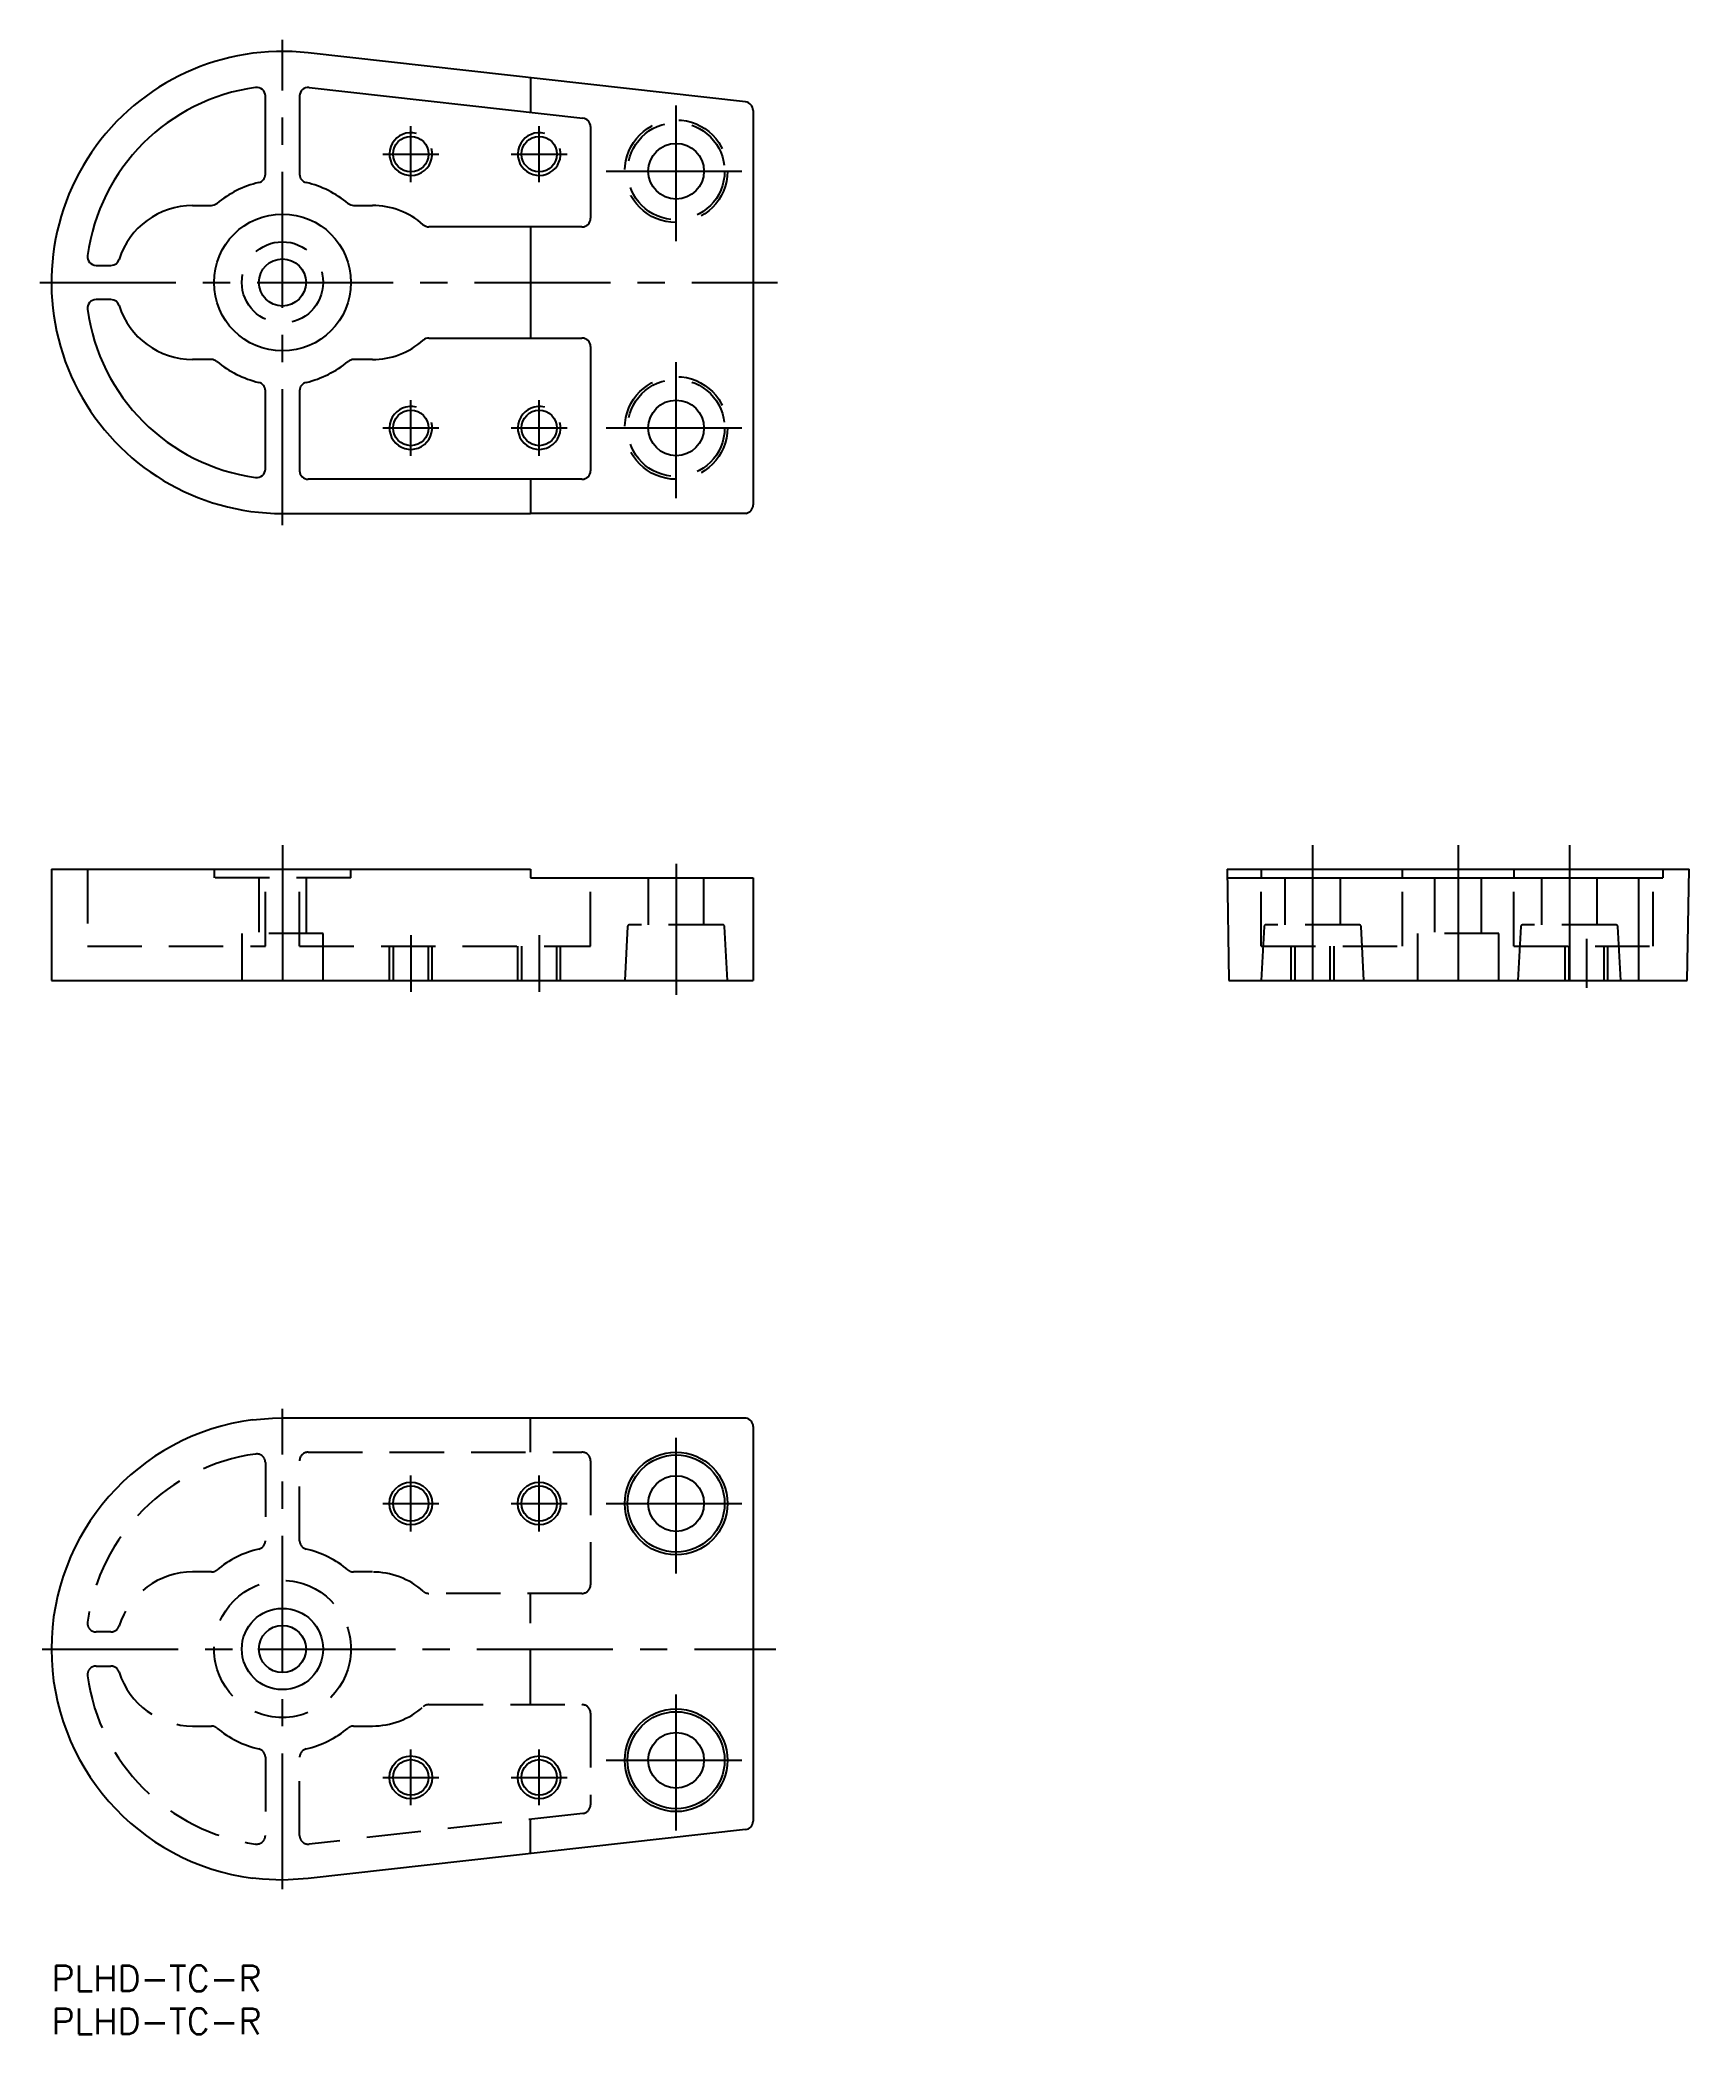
# Model space of a CAD drawing. Extents: x -1 to 191, y -8 to 225.
import ezdxf

# ---------------------------------------------------------------- set-up
doc = ezdxf.new("R2010")
doc.units = 0
doc.header["$LTSCALE"] = 0.5
doc.linetypes.add('CENTER', pattern=[50.8, 31.75, -6.35, 6.35, -6.35])
doc.linetypes.add('DASHED', pattern=[19.05, 12.7, -6.35])
for name, color, linetype in [('MSM_CENTER', 1, 'CENTER'), ('MSM_CONTINUOUS', 7, 'CONTINUOUS'), ('MSM_DASHED', 4, 'DASHED'), ('MSM_NARROW', 5, 'CONTINUOUS'), ('MSM_PART_NUMBER', 7, 'CONTINUOUS')]:
    doc.layers.add(name, color=color, linetype=linetype)
doc.styles.get("Standard").update_dxf_attribs({"font": 'txt.shx', "height": 3, "bigfont": 'bigfont.shx'})

msp = doc.modelspace()

# ---------------------------------------------------------------- linework, layer by layer
at = {"layer": 'MSM_CENTER'}
for p, q in [((27, 168.33), (27, 225.03)), ((73, 201.49), (73, 217.87)), ((42, 208.42), (42, 214.93)), ((57, 208.42), (57, 214.93)), ((38.74, 211.68), (45.26, 211.68)), ((53.74, 211.68), (60.26, 211.68)), ((64.81, 209.68), (81.19, 209.68)), ((-1.35, 196.68), (84.85, 196.68)), ((73, 171.49), (73, 187.87)), ((42, 176.42), (42, 182.93)), ((57, 176.42), (57, 182.93)), ((38.74, 179.68), (45.26, 179.68)), ((53.74, 179.68), (60.26, 179.68)), ((64.81, 179.68), (81.19, 179.68)), ((27, 130.91), (27, 112.32)), ((147.38, 130.91), (147.38, 112.32)), ((164.38, 130.91), (164.38, 112.32)), ((177.38, 130.91), (177.38, 112.32)), ((73, 128.76), (73, 113.43)), ((42, 120.41), (42, 113.81)), ((57, 120.41), (57, 113.81)), ((179.38, 119.97), (179.38, 114.25)), ((27, 8.93), (27, 65.07)), ((73, 45.81), (73, 62.19)), ((42, 50.74), (42, 57.26)), ((57, 50.74), (57, 57.26)), ((38.74, 54), (45.26, 54)), ((53.74, 54), (60.26, 54)), ((64.81, 54), (81.19, 54)), ((-1.07, 37), (84.66, 37)), ((73, 15.81), (73, 32.19)), ((42, 18.74), (42, 25.26)), ((57, 18.74), (57, 25.26)), ((64.81, 24), (81.19, 24)), ((38.74, 22), (45.26, 22)), ((53.74, 22), (60.26, 22))]:
    msp.add_line(p, q, dxfattribs=at)
at = {"layer": 'MSM_CONTINUOUS'}
for p, q in [((81.11, 217.78), (30.01, 223.51)), ((30.11, 219.47), (62.11, 215.88)), ((56, 220.59), (56, 216.57)), ((25, 209.33), (25, 218.47)), ((29, 218.48), (29, 209.33)), ((82, 216.78), (82, 170.68)), ((63, 214.89), (63, 204.18)), ((16.5, 205.68), (18.69, 205.68)), ((35.31, 205.68), (37.5, 205.68)), ((62, 203.18), (44.11, 203.18)), ((56, 203.18), (56, 190.18)), ((5.21, 198.68), (6.96, 198.68)), ((6.96, 194.68), (5.21, 194.68)), ((44.11, 190.18), (62, 190.18)), ((63, 189.18), (63, 174.68)), ((18.69, 187.68), (16.5, 187.68)), ((37.5, 187.68), (35.31, 187.68)), ((25, 174.88), (25, 184.03)), ((29, 184.03), (29, 174.68)), ((62, 173.68), (30, 173.68)), ((56, 173.68), (56, 169.68)), ((27, 169.68), (56, 169.68)), ((81.19, 169.69), (56, 169.69)), ((0, 128.11), (56, 128.11)), ((0, 128.11), (0, 115.11)), ((56, 128.11), (56, 127.11)), ((56, 127.11), (82, 127.11)), ((82, 127.11), (82, 115.11)), ((137.38, 128.11), (191.38, 128.11)), ((137.38, 128.11), (137.6, 115.11)), ((137.4, 127.11), (188.29, 127.11)), ((141.38, 128.11), (141.38, 127.11)), ((157.88, 127.11), (157.88, 128.11)), ((170.88, 128.11), (170.88, 127.11)), ((185.48, 127.11), (185.48, 115.11)), ((188.29, 128.11), (188.29, 127.11)), ((191.15, 115.11), (191.38, 128.11)), ((0, 115.11), (82, 115.11)), ((137.6, 115.11), (191.15, 115.11)), ((23.51, 63.77), (25.85, 63.98)), ((25.85, 63.98), (27, 64)), ((27, 64), (56, 64)), ((56, 64), (56, 63.98)), ((81.19, 63.98), (56, 63.98)), ((82, 63), (82, 16.89)), ((81.11, 15.9), (30.01, 10.17)), ((24.65, 10.1), (23.51, 10.23)), ((27, 10), (24.65, 10.1)), ((27.66, 10.01), (27, 10)), ((30.01, 10.17), (27.66, 10.01))]:
    msp.add_line(p, q, dxfattribs=at)
for centre, radius in [((42, 211.68), 2.07), ((57, 211.68), 2.07), ((73, 209.68), 3.25), ((27, 196.68), 8), ((27, 196.68), 2.75), ((73, 179.68), 3.25), ((42, 179.68), 2.07), ((57, 179.68), 2.07), ((73, 54), 6), ((73, 54), 5.67), ((42, 54), 2.07), ((57, 54), 2.07), ((73, 54), 3.25), ((27, 37), 4.75), ((27, 37), 2.75), ((73, 24), 6), ((73, 24), 5.67), ((73, 24), 3.25), ((42, 22), 2.07), ((57, 22), 2.07)]:
    msp.add_circle(centre, radius, dxfattribs=at)
for centre, radius, start, end in [((27, 196.68), 27, 83.5999, 270), ((27, 196.68), 23, 97.8375, 172.1625), ((24, 218.47), 1, 0, 97.8375), ((30, 218.48), 1, 83.5999, 180), ((81, 216.78), 1, 0, 83.5999), ((62, 214.89), 1, 0, 83.5999), ((27, 196.68), 12, 103.3424, 129.7151), ((24, 209.33), 1, 283.3424, 0), ((30, 209.33), 1, 180, 256.6576), ((27, 196.68), 12, 50.2849, 76.6576), ((16.5, 196.68), 9, 90, 162.5424), ((18.69, 206.68), 1, 270, 309.7151), ((35.31, 206.68), 1, 230.2849, 270), ((37.5, 196.68), 9, 48.5904, 90), ((44.11, 204.18), 1, 228.5904, 270), ((62, 204.18), 1, 270, 0), ((5.21, 199.68), 1, 172.1625, 270), ((6.96, 199.68), 1, 270, 342.5424), ((5.21, 193.68), 1, 90, 187.8375), ((27, 196.68), 23, 187.8375, 262.1625), ((6.96, 193.68), 1, 17.4576, 90), ((16.5, 196.68), 9, 197.4576, 270), ((37.5, 196.68), 9, 270, 311.4096), ((44.11, 189.18), 1, 90, 131.4096), ((62, 189.18), 1, 0, 90), ((18.69, 186.68), 1, 50.2849, 90), ((27, 196.68), 12, 230.2849, 256.6576), ((27, 196.68), 12, 283.3424, 309.7151), ((35.31, 186.68), 1, 90, 129.7151), ((24, 184.03), 1, 0, 76.6576), ((30, 184.03), 1, 103.3424, 180), ((24, 174.88), 1, 262.1625, 0), ((30, 174.68), 1, 180, 270), ((62, 174.68), 1, 270, 0), ((81, 170.68), 1, 280.7209, 0), ((27, 37), 27, 97.4335, 262.5665), ((81, 63), 1, 0, 79.2791), ((81, 16.89), 1, 276.4001, 0)]:
    msp.add_arc(centre, radius, start, end, dxfattribs=at)
at = {"layer": 'MSM_DASHED'}
for p, q in [((4.21, 128.11), (4.21, 119.11)), ((19, 128.11), (19, 127.11)), ((35, 127.11), (19, 127.11)), ((24.25, 127.11), (24.25, 120.61)), ((25, 119.11), (25, 128.11)), ((29, 119.11), (29, 128.11)), ((29.75, 127.11), (29.75, 120.61)), ((35, 127.11), (35, 128.11)), ((63, 119.11), (63, 127.11)), ((69.75, 127.11), (69.75, 121.61)), ((76.25, 121.61), (76.25, 127.11)), ((141.38, 119.11), (141.38, 127.11)), ((144.13, 127.11), (144.13, 121.61)), ((150.63, 121.61), (150.63, 127.11)), ((157.88, 119.11), (157.88, 127.11)), ((161.63, 127.11), (161.63, 120.61)), ((167.13, 120.61), (167.13, 127.11)), ((170.88, 119.11), (170.88, 127.11)), ((174.13, 127.11), (174.13, 121.61)), ((180.63, 121.61), (180.63, 127.11)), ((187.18, 119.11), (187.18, 128.11)), ((67.33, 121.42), (67, 115.11)), ((78.47, 121.61), (67.53, 121.61)), ((79, 115.11), (78.67, 121.42)), ((141.71, 121.42), (141.38, 115.11)), ((152.85, 121.61), (141.91, 121.61)), ((153.38, 115.11), (153.05, 121.42)), ((171.71, 121.42), (171.38, 115.11)), ((182.85, 121.61), (171.91, 121.61)), ((183.38, 115.11), (183.05, 121.42)), ((4.21, 119.11), (25, 119.11)), ((22.25, 120.61), (22.25, 115.11)), ((31.75, 120.61), (22.25, 120.61)), ((29, 119.11), (63, 119.11)), ((31.75, 115.11), (31.75, 120.61)), ((39.5, 115.11), (39.5, 119.11)), ((39.93, 119.11), (39.93, 115.11)), ((44.07, 115.11), (44.07, 119.11)), ((44.5, 115.11), (44.5, 119.11)), ((54.5, 115.11), (54.5, 119.11)), ((54.93, 119.11), (54.93, 115.11)), ((59.07, 115.11), (59.07, 119.11)), ((59.5, 115.11), (59.5, 119.11)), ((141.38, 119.11), (157.88, 119.11)), ((144.88, 115.11), (144.88, 119.11)), ((145.31, 119.11), (145.31, 115.11)), ((149.44, 115.11), (149.44, 119.11)), ((149.88, 115.11), (149.88, 119.11)), ((169.13, 120.61), (159.63, 120.61)), ((159.63, 120.61), (159.63, 115.11)), ((169.13, 115.11), (169.13, 120.61)), ((170.88, 119.11), (187.18, 119.11)), ((176.88, 115.11), (176.88, 119.11)), ((177.31, 119.11), (177.31, 115.11)), ((181.44, 115.11), (181.44, 119.11)), ((181.88, 115.11), (181.88, 119.11)), ((56, 60), (56, 63.98)), ((25, 58.79), (25, 49.65)), ((29, 49.65), (29, 59)), ((30, 60), (62, 60)), ((63, 59), (63, 44.5)), ((18.69, 46), (16.5, 46)), ((37.5, 46), (35.31, 46)), ((62, 43.5), (44.11, 43.5)), ((56, 30.5), (56, 43.5)), ((6.96, 39), (5.21, 39)), ((5.21, 35), (6.96, 35)), ((44.11, 30.5), (62, 30.5)), ((16.5, 28), (18.69, 28)), ((35.31, 28), (37.5, 28)), ((63, 29.5), (63, 18.79)), ((25, 24.35), (25, 15.21)), ((29, 15.2), (29, 24.35)), ((62.11, 17.79), (30.11, 14.2)), ((56, 13.08), (56, 17.11))]:
    msp.add_line(p, q, dxfattribs=at)
for centre, radius in [((73, 209.68), 6), ((73, 209.68), 5.67), ((27, 196.68), 4.75), ((73, 179.68), 6), ((73, 179.68), 5.67), ((27, 37), 8)]:
    msp.add_circle(centre, radius, dxfattribs=at)
for centre, radius, start, end in [((67.53, 121.41), 0.2, 90, 177), ((78.47, 121.41), 0.2, 3, 90), ((141.91, 121.41), 0.2, 90, 177), ((152.85, 121.41), 0.2, 3, 90), ((171.91, 121.41), 0.2, 90, 177), ((182.85, 121.41), 0.2, 3, 90), ((27, 37), 23, 97.8375, 172.1625), ((24, 58.79), 1, 0, 97.8375), ((30, 59), 1, 90, 180), ((62, 59), 1, 0, 90), ((24, 49.65), 1, 283.3424, 0), ((30, 49.65), 1, 180, 256.6576), ((27, 37), 12, 103.3424, 129.7151), ((27, 37), 12, 50.2849, 76.6576), ((16.5, 37), 9, 90, 162.5424), ((18.69, 47), 1, 270, 309.7151), ((35.31, 47), 1, 230.2849, 270), ((37.5, 37), 9, 48.5904, 90), ((62, 44.5), 1, 270, 0), ((44.11, 44.5), 1, 228.5904, 270), ((5.21, 40), 1, 172.1625, 270), ((6.96, 40), 1, 270, 342.5424), ((5.21, 34), 1, 90, 187.8375), ((6.96, 34), 1, 17.4576, 90), ((27, 37), 23, 187.8375, 262.1625), ((16.5, 37), 9, 197.4576, 270), ((44.11, 29.5), 1, 90, 131.4096), ((62, 29.5), 1, 0, 90), ((18.69, 27), 1, 50.2849, 90), ((35.31, 27), 1, 90, 129.7151), ((37.5, 37), 9, 270, 311.4096), ((27, 37), 12, 230.2849, 256.6576), ((27, 37), 12, 283.3424, 309.7151), ((24, 24.35), 1, 0, 76.6576), ((30, 24.35), 1, 103.3424, 180), ((62, 18.79), 1, 276.4001, 0), ((24, 15.21), 1, 262.1625, 0), ((30, 15.2), 1, 180, 276.4001)]:
    msp.add_arc(centre, radius, start, end, dxfattribs=at)
at = {"layer": 'MSM_NARROW'}
for centre in [(42, 54), (57, 54), (42, 22), (57, 22)]:
    msp.add_circle(centre, 2.5, dxfattribs=at)
for centre in [(42, 211.68), (57, 211.68), (42, 179.68), (57, 179.68)]:
    msp.add_arc(centre, 2.5, 75, 15, dxfattribs=at)

# ---------------------------------------------------------------- texts
at = {"layer": 'MSM_PART_NUMBER'}
for p in [(0, -3), (0, -8)]:
    msp.add_text('PLHD-TC-R', height=3, dxfattribs=at).set_placement(p)

doc.saveas('drawing.dxf')
